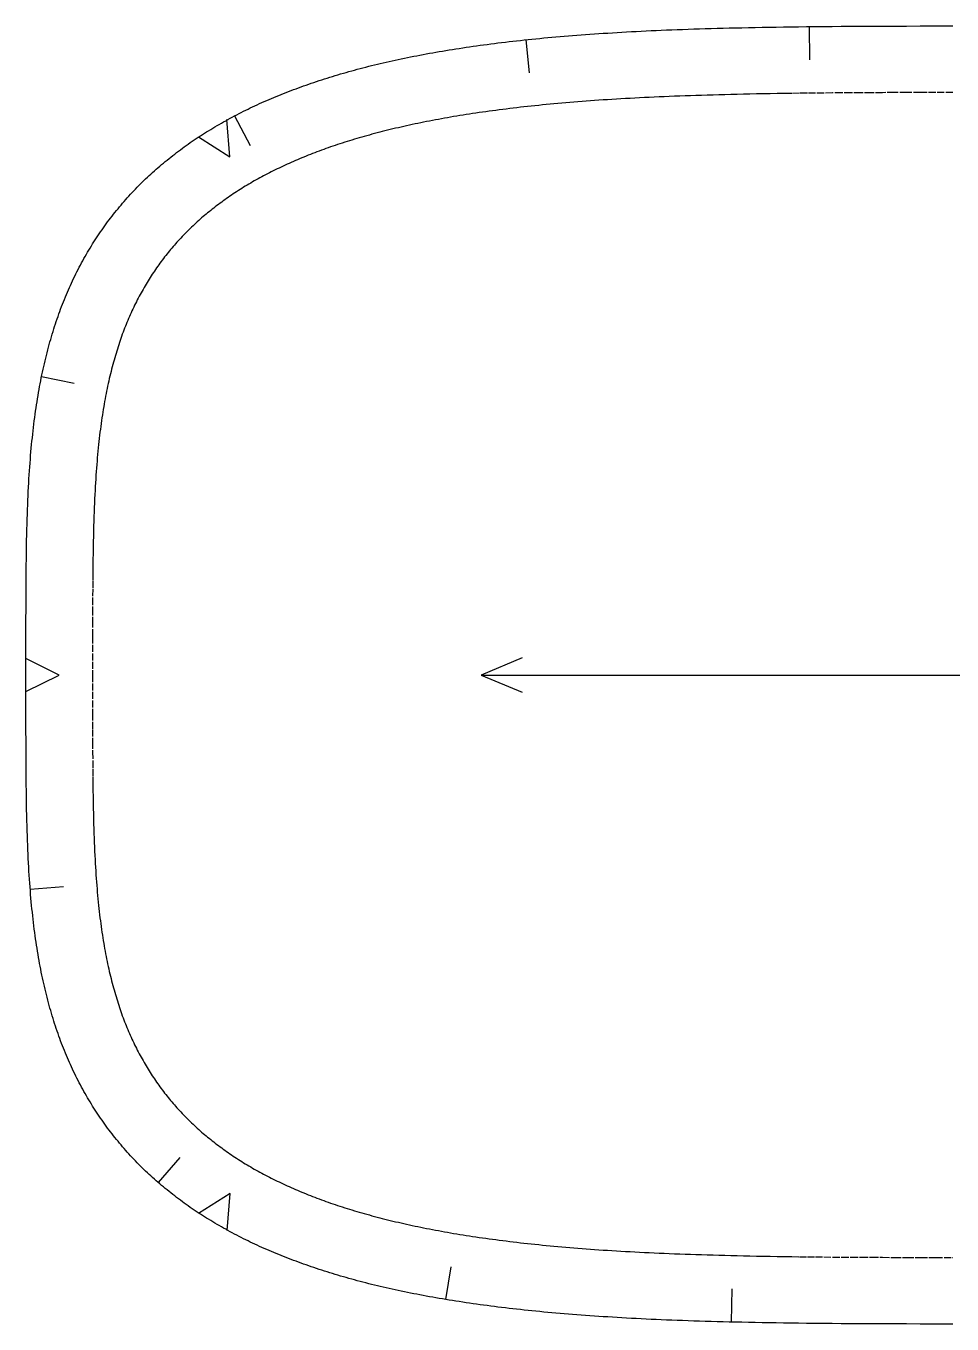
# Model space of a CAD drawing. Header units: millimetres. Extents: x 0 to 9408, y -22 to 1524.
# Drawn here: x 7507 to 7673.8, y 262.5 to 496.5 of the extents above; entities that cross this region are included whole.
import ezdxf

# ---------------------------------------------------------------- set-up
doc = ezdxf.new("R2010")
doc.units = ezdxf.units.MM
doc.linetypes.add('DASHED', pattern=[1.524, 1.27, -0.254])
for name, color, linetype in [('CUT', 7, 'Continuous'), ('GRAIN', 5, 'Continuous'), ('NOTCH', 1, 'Continuous'), ('SEW', 3, 'Continuous')]:
    doc.layers.add(name, color=color, linetype=linetype)

msp = doc.modelspace()

# ---------------------------------------------------------------- linework, layer by layer
at = {"layer": 'CUT'}
msp.add_lwpolyline([(7673.96, 262.5), (7670.86, 262.51), (7668.13, 262.51), (7665.65, 262.52), (7663.38, 262.52), (7661.26, 262.53), (7659.26, 262.54), (7657.38, 262.55), (7655.59, 262.56), (7653.87, 262.57), (7652.23, 262.58), (7650.65, 262.6), (7649.12, 262.61), (7647.65, 262.63), (7646.21, 262.65), (7644.82, 262.66), (7643.47, 262.68), (7642.15, 262.7), (7640.86, 262.72), (7639.61, 262.74), (7638.38, 262.77), (7637.18, 262.79), (7636, 262.82), (7634.84, 262.84), (7633.71, 262.87), (7632.6, 262.9), (7631.51, 262.93), (7630.43, 262.96), (7629.38, 262.99), (7628.34, 263.02), (7627.31, 263.05), (7626.3, 263.09), (7625.31, 263.12), (7624.33, 263.16), (7623.36, 263.19), (7622.41, 263.23), (7621.47, 263.27), (7620.54, 263.31), (7619.63, 263.35), (7618.72, 263.4), (7617.83, 263.44), (7616.94, 263.48), (7616.07, 263.53), (7615.2, 263.58), (7614.35, 263.63), (7613.5, 263.67), (7612.66, 263.72), (7611.83, 263.78), (7611.01, 263.83), (7610.2, 263.88), (7609.4, 263.94), (7608.6, 263.99), (7607.81, 264.05), (7607.03, 264.1), (7606.26, 264.16), (7605.49, 264.22), (7604.73, 264.28), (7603.97, 264.35), (7603.23, 264.41), (7602.49, 264.47), (7601.75, 264.54), (7601.02, 264.6), (7600.3, 264.67), (7599.58, 264.74), (7598.87, 264.81), (7598.16, 264.88), (7597.46, 264.95), (7596.77, 265.03), (7596.08, 265.1), (7595.39, 265.18), (7594.71, 265.25), (7594.04, 265.33), (7593.37, 265.41), (7592.7, 265.49), (7592.04, 265.57), (7591.39, 265.65), (7590.74, 265.73), (7590.09, 265.82), (7589.45, 265.9), (7588.81, 265.99), (7588.17, 266.08), (7587.54, 266.17), (7586.92, 266.26), (7586.3, 266.35), (7585.68, 266.44), (7585.06, 266.54), (7584.45, 266.63), (7583.85, 266.73), (7583.24, 266.82), (7582.65, 266.92), (7582.05, 267.02), (7581.46, 267.12), (7580.87, 267.22), (7580.29, 267.33), (7579.71, 267.43), (7579.13, 267.54), (7578.55, 267.64), (7577.98, 267.75), (7577.41, 267.86), (7576.85, 267.97), (7576.29, 268.08), (7575.73, 268.2), (7575.18, 268.31), (7574.62, 268.43), (7574.07, 268.54), (7573.53, 268.66), (7572.99, 268.78), (7572.45, 268.9), (7571.91, 269.03), (7571.37, 269.15), (7570.84, 269.27), (7570.31, 269.4), (7569.79, 269.53), (7569.27, 269.65), (7568.75, 269.78), (7568.23, 269.92), (7567.71, 270.05), (7567.2, 270.18), (7566.69, 270.32), (7566.19, 270.45), (7565.68, 270.59), (7565.18, 270.73), (7564.68, 270.87), (7564.18, 271.01), (7563.69, 271.16), (7563.2, 271.3), (7562.71, 271.45), (7562.22, 271.59), (7561.74, 271.74), (7561.26, 271.89), (7560.78, 272.04), (7560.3, 272.2), (7559.82, 272.35), (7559.35, 272.51), (7558.88, 272.67), (7558.41, 272.82), (7557.95, 272.99), (7557.48, 273.15), (7557.02, 273.31), (7556.56, 273.47), (7556.11, 273.64), (7555.65, 273.81), (7555.2, 273.98), (7554.75, 274.15), (7554.3, 274.32), (7553.86, 274.49), (7553.41, 274.67), (7552.97, 274.85), (7552.53, 275.03), (7552.09, 275.21), (7551.66, 275.39), (7551.23, 275.57), (7550.79, 275.75), (7550.37, 275.94), (7549.94, 276.13), (7549.51, 276.32), (7549.09, 276.51), (7548.67, 276.7), (7548.25, 276.9), (7547.83, 277.09), (7547.42, 277.29), (7547.01, 277.49), (7546.6, 277.69), (7546.19, 277.89), (7545.78, 278.1), (7545.38, 278.31), (7544.97, 278.51), (7544.57, 278.72), (7544.17, 278.93), (7543.78, 279.15), (7543.38, 279.36), (7542.99, 279.58), (7542.6, 279.8), (7542.21, 280.02), (7541.82, 280.24), (7541.43, 280.46), (7541.05, 280.69), (7540.67, 280.92), (7540.29, 281.15), (7539.91, 281.38), (7539.54, 281.61), (7539.16, 281.84), (7538.79, 282.08), (7538.42, 282.32), (7538.05, 282.56), (7537.69, 282.8), (7537.32, 283.05), (7536.96, 283.29), (7536.6, 283.54), (7536.24, 283.79), (7535.89, 284.04), (7535.53, 284.29), (7535.18, 284.55), (7534.83, 284.81), (7534.48, 285.07), (7534.14, 285.33), (7533.79, 285.59), (7533.45, 285.86), (7533.11, 286.13), (7532.77, 286.39), (7532.43, 286.67), (7532.1, 286.94), (7531.77, 287.22), (7531.44, 287.49), (7531.11, 287.77), (7530.78, 288.05), (7530.46, 288.34), (7530.14, 288.62), (7529.82, 288.91), (7529.5, 289.2), (7529.18, 289.49), (7528.87, 289.79), (7528.56, 290.08), (7528.25, 290.38), (7527.94, 290.68), (7527.63, 290.98), (7527.33, 291.29), (7527.03, 291.59), (7526.73, 291.9), (7526.43, 292.21), (7526.14, 292.53), (7525.84, 292.84), (7525.55, 293.16), (7525.26, 293.48), (7524.98, 293.8), (7524.69, 294.12), (7524.41, 294.45), (7524.13, 294.78), (7523.85, 295.11), (7523.58, 295.44), (7523.31, 295.77), (7523.03, 296.11), (7522.77, 296.45), (7522.5, 296.79), (7522.24, 297.13), (7521.97, 297.47), (7521.71, 297.82), (7521.46, 298.17), (7521.2, 298.52), (7520.95, 298.88), (7520.7, 299.23), (7520.45, 299.59), (7520.21, 299.95), (7519.96, 300.31), (7519.72, 300.68), (7519.48, 301.04), (7519.25, 301.41), (7519.01, 301.78), (7518.78, 302.16), (7518.55, 302.53), (7518.32, 302.91), (7518.1, 303.29), (7517.88, 303.67), (7517.66, 304.06), (7517.44, 304.44), (7517.22, 304.83), (7517.01, 305.22), (7516.8, 305.62), (7516.59, 306.01), (7516.39, 306.41), (7516.18, 306.81), (7515.98, 307.21), (7515.78, 307.62), (7515.59, 308.02), (7515.39, 308.43), (7515.2, 308.84), (7515.01, 309.26), (7514.83, 309.67), (7514.64, 310.09), (7514.46, 310.51), (7514.28, 310.94), (7514.1, 311.36), (7513.93, 311.79), (7513.76, 312.22), (7513.59, 312.65), (7513.42, 313.09), (7513.25, 313.53), (7513.09, 313.97), (7512.93, 314.41), (7512.77, 314.86), (7512.61, 315.31), (7512.46, 315.76), (7512.31, 316.21), (7512.16, 316.67), (7512.01, 317.13), (7511.87, 317.59), (7511.73, 318.06), (7511.59, 318.53), (7511.45, 319), (7511.32, 319.47), (7511.18, 319.95), (7511.05, 320.43), (7510.92, 320.91), (7510.8, 321.4), (7510.67, 321.89), (7510.55, 322.38), (7510.43, 322.88), (7510.32, 323.38), (7510.2, 323.88), (7510.09, 324.39), (7509.98, 324.9), (7509.87, 325.42), (7509.76, 325.94), (7509.66, 326.46), (7509.56, 326.99), (7509.46, 327.52), (7509.36, 328.05), (7509.26, 328.59), (7509.17, 329.14), (7509.08, 329.69), (7508.99, 330.24), (7508.9, 330.8), (7508.82, 331.37), (7508.74, 331.94), (7508.65, 332.51), (7508.58, 333.09), (7508.5, 333.68), (7508.42, 334.28), (7508.35, 334.88), (7508.28, 335.48), (7508.21, 336.1), (7508.15, 336.72), (7508.08, 337.35), (7508.02, 337.98), (7507.96, 338.63), (7507.9, 339.28), (7507.84, 339.94), (7507.79, 340.61), (7507.74, 341.29), (7507.68, 341.99), (7507.64, 342.69), (7507.59, 343.4), (7507.54, 344.13), (7507.5, 344.87), (7507.46, 345.63), (7507.42, 346.4), (7507.38, 347.18), (7507.34, 347.98), (7507.31, 348.81), (7507.28, 349.65), (7507.25, 350.51), (7507.22, 351.4), (7507.19, 352.31), (7507.17, 353.25), (7507.14, 354.23), (7507.12, 355.24), (7507.1, 356.29), (7507.08, 357.39), (7507.07, 358.54), (7507.05, 359.75), (7507.04, 361.04), (7507.03, 362.43), (7507.02, 363.93), (7507.01, 365.58), (7507.01, 367.46), (7507, 369.67), (7507, 372.56), (7507, 379.5), (7507, 386.45), (7507, 389.33), (7507.01, 391.54), (7507.01, 393.42), (7507.02, 395.07), (7507.03, 396.57), (7507.04, 397.96), (7507.05, 399.25), (7507.07, 400.46), (7507.08, 401.61), (7507.1, 402.71), (7507.12, 403.76), (7507.14, 404.77), (7507.17, 405.75), (7507.19, 406.69), (7507.22, 407.6), (7507.25, 408.49), (7507.28, 409.35), (7507.31, 410.19), (7507.34, 411.02), (7507.38, 411.82), (7507.42, 412.6), (7507.46, 413.37), (7507.5, 414.13), (7507.54, 414.87), (7507.59, 415.6), (7507.64, 416.31), (7507.68, 417.01), (7507.74, 417.71), (7507.79, 418.39), (7507.84, 419.06), (7507.9, 419.72), (7507.96, 420.37), (7508.02, 421.02), (7508.08, 421.65), (7508.15, 422.28), (7508.21, 422.9), (7508.28, 423.52), (7508.35, 424.12), (7508.42, 424.72), (7508.5, 425.32), (7508.58, 425.91), (7508.65, 426.49), (7508.74, 427.06), (7508.82, 427.63), (7508.9, 428.2), (7508.99, 428.76), (7509.08, 429.31), (7509.17, 429.86), (7509.26, 430.41), (7509.36, 430.95), (7509.46, 431.48), (7509.56, 432.01), (7509.66, 432.54), (7509.76, 433.06), (7509.87, 433.58), (7509.98, 434.1), (7510.09, 434.61), (7510.2, 435.12), (7510.32, 435.62), (7510.43, 436.12), (7510.55, 436.62), (7510.67, 437.11), (7510.8, 437.6), (7510.92, 438.09), (7511.05, 438.57), (7511.18, 439.05), (7511.32, 439.53), (7511.45, 440), (7511.59, 440.47), (7511.73, 440.94), (7511.87, 441.41), (7512.01, 441.87), (7512.16, 442.33), (7512.31, 442.79), (7512.46, 443.24), (7512.61, 443.69), (7512.77, 444.14), (7512.93, 444.59), (7513.09, 445.03), (7513.25, 445.47), (7513.42, 445.91), (7513.59, 446.35), (7513.76, 446.78), (7513.93, 447.21), (7514.1, 447.64), (7514.28, 448.06), (7514.46, 448.49), (7514.64, 448.91), (7514.83, 449.33), (7515.01, 449.74), (7515.2, 450.16), (7515.39, 450.57), (7515.59, 450.98), (7515.78, 451.38), (7515.98, 451.79), (7516.18, 452.19), (7516.39, 452.59), (7516.59, 452.99), (7516.8, 453.38), (7517.01, 453.78), (7517.22, 454.17), (7517.44, 454.56), (7517.66, 454.94), (7517.88, 455.33), (7518.1, 455.71), (7518.32, 456.09), (7518.55, 456.47), (7518.78, 456.84), (7519.01, 457.22), (7519.25, 457.59), (7519.48, 457.96), (7519.72, 458.32), (7519.96, 458.69), (7520.21, 459.05), (7520.45, 459.41), (7520.7, 459.77), (7520.95, 460.12), (7521.2, 460.48), (7521.46, 460.83), (7521.71, 461.18), (7521.97, 461.53), (7522.24, 461.87), (7522.5, 462.21), (7522.77, 462.55), (7523.03, 462.89), (7523.31, 463.23), (7523.58, 463.56), (7523.85, 463.89), (7524.13, 464.22), (7524.41, 464.55), (7524.69, 464.88), (7524.98, 465.2), (7525.26, 465.52), (7525.55, 465.84), (7525.84, 466.16), (7526.14, 466.47), (7526.43, 466.79), (7526.73, 467.1), (7527.03, 467.41), (7527.33, 467.71), (7527.63, 468.02), (7527.94, 468.32), (7528.25, 468.62), (7528.56, 468.92), (7528.87, 469.21), (7529.18, 469.51), (7529.5, 469.8), (7529.82, 470.09), (7530.14, 470.38), (7530.46, 470.66), (7530.78, 470.95), (7531.11, 471.23), (7531.44, 471.51), (7531.77, 471.78), (7532.1, 472.06), (7532.43, 472.33), (7532.77, 472.61), (7533.11, 472.87), (7533.45, 473.14), (7533.79, 473.41), (7534.14, 473.67), (7534.48, 473.93), (7534.83, 474.19), (7535.18, 474.45), (7535.53, 474.71), (7535.89, 474.96), (7536.24, 475.21), (7536.6, 475.46), (7536.96, 475.71), (7537.32, 475.95), (7537.69, 476.2), (7538.05, 476.44), (7538.42, 476.68), (7538.79, 476.92), (7539.16, 477.16), (7539.54, 477.39), (7539.91, 477.62), (7540.29, 477.85), (7540.67, 478.08), (7541.05, 478.31), (7541.43, 478.54), (7541.82, 478.76), (7542.21, 478.98), (7542.6, 479.2), (7542.99, 479.42), (7543.38, 479.64), (7543.78, 479.85), (7544.17, 480.07), (7544.57, 480.28), (7544.97, 480.49), (7545.38, 480.69), (7545.78, 480.9), (7546.19, 481.11), (7546.6, 481.31), (7547.01, 481.51), (7547.42, 481.71), (7547.83, 481.91), (7548.25, 482.1), (7548.67, 482.3), (7549.09, 482.49), (7549.51, 482.68), (7549.94, 482.87), (7550.37, 483.06), (7550.79, 483.25), (7551.23, 483.43), (7551.66, 483.61), (7552.09, 483.79), (7552.53, 483.97), (7552.97, 484.15), (7553.41, 484.33), (7553.86, 484.51), (7554.3, 484.68), (7554.75, 484.85), (7555.2, 485.02), (7555.65, 485.19), (7556.11, 485.36), (7556.56, 485.53), (7557.02, 485.69), (7557.48, 485.85), (7557.95, 486.01), (7558.41, 486.18), (7558.88, 486.33), (7559.35, 486.49), (7559.82, 486.65), (7560.3, 486.8), (7560.78, 486.96), (7561.26, 487.11), (7561.74, 487.26), (7562.22, 487.41), (7562.71, 487.55), (7563.2, 487.7), (7563.69, 487.84), (7564.18, 487.99), (7564.68, 488.13), (7565.18, 488.27), (7565.68, 488.41), (7566.19, 488.55), (7566.69, 488.68), (7567.2, 488.82), (7567.71, 488.95), (7568.23, 489.08), (7568.75, 489.22), (7569.27, 489.35), (7569.79, 489.47), (7570.31, 489.6), (7570.84, 489.73), (7571.37, 489.85), (7571.91, 489.97), (7572.45, 490.1), (7572.99, 490.22), (7573.53, 490.34), (7574.07, 490.46), (7574.62, 490.57), (7575.18, 490.69), (7575.73, 490.8), (7576.29, 490.92), (7576.85, 491.03), (7577.41, 491.14), (7577.98, 491.25), (7578.55, 491.36), (7579.13, 491.46), (7579.71, 491.57), (7580.29, 491.67), (7580.87, 491.78), (7581.46, 491.88), (7582.05, 491.98), (7582.65, 492.08), (7583.24, 492.18), (7583.85, 492.27), (7584.45, 492.37), (7585.06, 492.46), (7585.68, 492.56), (7586.3, 492.65), (7586.92, 492.74), (7587.54, 492.83), (7588.17, 492.92), (7588.81, 493.01), (7589.45, 493.1), (7590.09, 493.18), (7590.74, 493.27), (7591.39, 493.35), (7592.04, 493.43), (7592.7, 493.51), (7593.37, 493.59), (7594.04, 493.67), (7594.71, 493.75), (7595.39, 493.82), (7596.08, 493.9), (7596.77, 493.97), (7597.46, 494.05), (7598.16, 494.12), (7598.87, 494.19), (7599.58, 494.26), (7600.3, 494.33), (7601.02, 494.4), (7601.75, 494.46), (7602.49, 494.53), (7603.23, 494.59), (7603.97, 494.65), (7604.73, 494.72), (7605.49, 494.78), (7606.26, 494.84), (7607.03, 494.9), (7607.81, 494.95), (7608.6, 495.01), (7609.4, 495.06), (7610.2, 495.12), (7611.01, 495.17), (7611.83, 495.22), (7612.66, 495.28), (7613.5, 495.33), (7614.35, 495.37), (7615.2, 495.42), (7616.07, 495.47), (7616.94, 495.52), (7617.83, 495.56), (7618.72, 495.6), (7619.63, 495.65), (7620.54, 495.69), (7621.47, 495.73), (7622.41, 495.77), (7623.36, 495.81), (7624.33, 495.84), (7625.31, 495.88), (7626.3, 495.91), (7627.31, 495.95), (7628.34, 495.98), (7629.38, 496.01), (7630.43, 496.04), (7631.51, 496.07), (7632.6, 496.1), (7633.71, 496.13), (7634.84, 496.16), (7636, 496.18), (7637.18, 496.21), (7638.38, 496.23), (7639.61, 496.26), (7640.86, 496.28), (7642.15, 496.3), (7643.47, 496.32), (7644.82, 496.34), (7646.21, 496.35), (7647.65, 496.37), (7649.12, 496.39), (7650.66, 496.4), (7652.24, 496.42), (7653.88, 496.43), (7655.6, 496.44), (7657.39, 496.45), (7659.27, 496.46), (7661.26, 496.47), (7663.38, 496.48), (7665.66, 496.48), (7668.13, 496.49), (7670.87, 496.49), (7673.97, 496.5)], dxfattribs=at)
at = {"layer": 'GRAIN'}
for points in [[(7596.37, 382.62), (7589, 379.5), (7596.37, 376.38)], [(7589, 379.5), (7799, 379.5)]]:
    msp.add_lwpolyline(points, dxfattribs=at)
at = {"layer": 'NOTCH'}
for points in [[(7648.1, 496.38), (7648.16, 490.38)], [(7597.04, 494), (7597.67, 488.04)], [(7544.58, 480.28), (7547.37, 474.97)], [(7538.07, 476.52), (7543.73, 472.92), (7543.21, 479.61)], [(7509.81, 433.29), (7515.69, 432.09)], [(7507, 376.5), (7513, 379.5), (7507, 382.5)], [(7507.77, 340.89), (7513.75, 341.36)], [(7530.86, 287.99), (7534.79, 292.52)], [(7543.25, 279.37), (7543.76, 286.06), (7538.1, 282.46)], [(7582.62, 266.93), (7583.6, 272.84)], [(7634.1, 262.86), (7634.25, 268.86)]]:
    msp.add_lwpolyline(points, dxfattribs=at)
at = {"layer": 'SEW', "linetype": 'DASHED'}
msp.add_lwpolyline([(7673.98, 484.5), (7670.88, 484.49), (7668.15, 484.49), (7665.69, 484.48), (7663.42, 484.48), (7661.31, 484.47), (7659.33, 484.46), (7657.45, 484.45), (7655.67, 484.44), (7653.97, 484.43), (7652.33, 484.42), (7650.76, 484.4), (7649.25, 484.39), (7647.78, 484.37), (7646.36, 484.36), (7644.98, 484.34), (7643.64, 484.32), (7642.34, 484.3), (7641.06, 484.28), (7639.82, 484.26), (7638.61, 484.24), (7637.42, 484.21), (7636.26, 484.19), (7635.12, 484.16), (7634, 484.14), (7632.91, 484.11), (7631.83, 484.08), (7630.78, 484.05), (7629.74, 484.02), (7628.71, 483.99), (7627.71, 483.96), (7626.72, 483.92), (7625.74, 483.89), (7624.78, 483.85), (7623.84, 483.82), (7622.9, 483.78), (7621.98, 483.74), (7621.08, 483.7), (7620.18, 483.66), (7619.29, 483.62), (7618.42, 483.57), (7617.56, 483.53), (7616.7, 483.49), (7615.86, 483.44), (7615.03, 483.39), (7614.2, 483.35), (7613.39, 483.3), (7612.58, 483.25), (7611.79, 483.2), (7611, 483.15), (7610.22, 483.09), (7609.45, 483.04), (7608.68, 482.98), (7607.93, 482.93), (7607.18, 482.87), (7606.43, 482.81), (7605.7, 482.76), (7604.97, 482.7), (7604.25, 482.63), (7603.53, 482.57), (7602.83, 482.51), (7602.12, 482.45), (7601.43, 482.38), (7600.74, 482.32), (7600.05, 482.25), (7599.38, 482.18), (7598.7, 482.11), (7598.04, 482.04), (7597.37, 481.97), (7596.72, 481.9), (7596.07, 481.83), (7595.42, 481.75), (7594.78, 481.68), (7594.15, 481.6), (7593.52, 481.52), (7592.89, 481.44), (7592.27, 481.36), (7591.66, 481.28), (7591.04, 481.2), (7590.44, 481.12), (7589.84, 481.04), (7589.24, 480.95), (7588.65, 480.87), (7588.06, 480.78), (7587.47, 480.69), (7586.89, 480.6), (7586.31, 480.52), (7585.74, 480.42), (7585.17, 480.33), (7584.61, 480.24), (7584.05, 480.15), (7583.49, 480.05), (7582.94, 479.96), (7582.39, 479.86), (7581.85, 479.76), (7581.31, 479.66), (7580.77, 479.56), (7580.23, 479.46), (7579.7, 479.36), (7579.18, 479.25), (7578.65, 479.15), (7578.13, 479.04), (7577.62, 478.94), (7577.1, 478.83), (7576.59, 478.72), (7576.09, 478.61), (7575.58, 478.5), (7575.08, 478.39), (7574.59, 478.28), (7574.09, 478.16), (7573.6, 478.05), (7573.12, 477.93), (7572.63, 477.82), (7572.15, 477.7), (7571.67, 477.58), (7571.2, 477.46), (7570.73, 477.34), (7570.26, 477.21), (7569.79, 477.09), (7569.33, 476.97), (7568.87, 476.84), (7568.41, 476.71), (7567.95, 476.58), (7567.5, 476.46), (7567.05, 476.33), (7566.61, 476.19), (7566.16, 476.06), (7565.72, 475.93), (7565.29, 475.79), (7564.85, 475.66), (7564.42, 475.52), (7563.99, 475.38), (7563.56, 475.24), (7563.14, 475.1), (7562.71, 474.96), (7562.3, 474.82), (7561.88, 474.68), (7561.46, 474.53), (7561.05, 474.39), (7560.64, 474.24), (7560.24, 474.09), (7559.83, 473.94), (7559.43, 473.79), (7559.03, 473.64), (7558.63, 473.49), (7558.24, 473.33), (7557.85, 473.18), (7557.46, 473.02), (7557.07, 472.87), (7556.69, 472.71), (7556.31, 472.55), (7555.93, 472.39), (7555.55, 472.23), (7555.17, 472.06), (7554.8, 471.9), (7554.43, 471.73), (7554.06, 471.57), (7553.7, 471.4), (7553.33, 471.23), (7552.97, 471.06), (7552.61, 470.89), (7552.25, 470.72), (7551.9, 470.54), (7551.55, 470.37), (7551.2, 470.19), (7550.85, 470.02), (7550.5, 469.84), (7550.16, 469.66), (7549.82, 469.48), (7549.48, 469.3), (7549.14, 469.11), (7548.81, 468.93), (7548.47, 468.74), (7548.14, 468.55), (7547.82, 468.37), (7547.49, 468.18), (7547.17, 467.99), (7546.84, 467.79), (7546.52, 467.6), (7546.21, 467.41), (7545.89, 467.21), (7545.58, 467.01), (7545.26, 466.82), (7544.95, 466.62), (7544.65, 466.41), (7544.34, 466.21), (7544.04, 466.01), (7543.74, 465.8), (7543.44, 465.6), (7543.14, 465.39), (7542.84, 465.18), (7542.55, 464.97), (7542.26, 464.76), (7541.97, 464.55), (7541.68, 464.33), (7541.4, 464.12), (7541.11, 463.9), (7540.83, 463.68), (7540.55, 463.46), (7540.28, 463.24), (7540, 463.02), (7539.73, 462.8), (7539.46, 462.57), (7539.19, 462.34), (7538.92, 462.12), (7538.65, 461.89), (7538.39, 461.66), (7538.13, 461.42), (7537.87, 461.19), (7537.61, 460.96), (7537.35, 460.72), (7537.1, 460.48), (7536.85, 460.24), (7536.6, 460), (7536.35, 459.76), (7536.1, 459.51), (7535.86, 459.27), (7535.61, 459.02), (7535.37, 458.77), (7535.13, 458.52), (7534.9, 458.27), (7534.66, 458.02), (7534.43, 457.76), (7534.19, 457.51), (7533.96, 457.25), (7533.74, 456.99), (7533.51, 456.73), (7533.29, 456.47), (7533.06, 456.2), (7532.84, 455.94), (7532.62, 455.67), (7532.41, 455.4), (7532.19, 455.13), (7531.98, 454.85), (7531.77, 454.58), (7531.56, 454.3), (7531.35, 454.03), (7531.14, 453.75), (7530.94, 453.46), (7530.74, 453.18), (7530.54, 452.9), (7530.34, 452.61), (7530.14, 452.32), (7529.95, 452.03), (7529.75, 451.74), (7529.56, 451.44), (7529.37, 451.15), (7529.18, 450.85), (7529, 450.55), (7528.81, 450.25), (7528.63, 449.94), (7528.45, 449.64), (7528.27, 449.33), (7528.09, 449.02), (7527.92, 448.71), (7527.74, 448.39), (7527.57, 448.08), (7527.4, 447.76), (7527.23, 447.44), (7527.06, 447.12), (7526.9, 446.79), (7526.74, 446.46), (7526.57, 446.14), (7526.41, 445.8), (7526.26, 445.47), (7526.1, 445.13), (7525.95, 444.8), (7525.79, 444.45), (7525.64, 444.11), (7525.49, 443.77), (7525.34, 443.42), (7525.2, 443.07), (7525.05, 442.71), (7524.91, 442.36), (7524.77, 442), (7524.63, 441.64), (7524.49, 441.27), (7524.36, 440.91), (7524.23, 440.54), (7524.09, 440.16), (7523.96, 439.79), (7523.83, 439.41), (7523.71, 439.03), (7523.58, 438.65), (7523.46, 438.26), (7523.34, 437.87), (7523.22, 437.48), (7523.1, 437.08), (7522.98, 436.68), (7522.87, 436.27), (7522.75, 435.87), (7522.64, 435.46), (7522.53, 435.04), (7522.42, 434.63), (7522.32, 434.2), (7522.21, 433.78), (7522.11, 433.35), (7522.01, 432.92), (7521.91, 432.48), (7521.81, 432.04), (7521.71, 431.59), (7521.62, 431.14), (7521.53, 430.69), (7521.43, 430.23), (7521.35, 429.77), (7521.26, 429.3), (7521.17, 428.83), (7521.09, 428.35), (7521, 427.87), (7520.92, 427.38), (7520.84, 426.88), (7520.77, 426.38), (7520.69, 425.88), (7520.62, 425.37), (7520.54, 424.85), (7520.47, 424.32), (7520.4, 423.79), (7520.33, 423.25), (7520.27, 422.71), (7520.2, 422.16), (7520.14, 421.6), (7520.08, 421.03), (7520.02, 420.45), (7519.96, 419.87), (7519.91, 419.27), (7519.85, 418.67), (7519.8, 418.06), (7519.75, 417.43), (7519.7, 416.8), (7519.65, 416.16), (7519.61, 415.5), (7519.56, 414.83), (7519.52, 414.14), (7519.48, 413.45), (7519.44, 412.74), (7519.4, 412.01), (7519.37, 411.26), (7519.33, 410.5), (7519.3, 409.72), (7519.27, 408.91), (7519.24, 408.08), (7519.21, 407.23), (7519.19, 406.35), (7519.16, 405.44), (7519.14, 404.5), (7519.12, 403.52), (7519.1, 402.5), (7519.08, 401.43), (7519.07, 400.3), (7519.05, 399.12), (7519.04, 397.85), (7519.03, 396.49), (7519.02, 395.01), (7519.01, 393.37), (7519.01, 391.51), (7519, 389.31), (7519, 386.44), (7519, 379.5), (7519, 372.56), (7519, 369.69), (7519.01, 367.49), (7519.01, 365.63), (7519.02, 363.99), (7519.03, 362.51), (7519.04, 361.15), (7519.05, 359.88), (7519.07, 358.7), (7519.08, 357.57), (7519.1, 356.5), (7519.12, 355.48), (7519.14, 354.5), (7519.16, 353.56), (7519.19, 352.65), (7519.21, 351.77), (7519.24, 350.92), (7519.27, 350.09), (7519.3, 349.28), (7519.33, 348.5), (7519.37, 347.74), (7519.4, 346.99), (7519.44, 346.26), (7519.48, 345.55), (7519.52, 344.86), (7519.56, 344.17), (7519.61, 343.5), (7519.65, 342.84), (7519.7, 342.2), (7519.75, 341.57), (7519.8, 340.94), (7519.85, 340.33), (7519.91, 339.73), (7519.96, 339.13), (7520.02, 338.55), (7520.08, 337.97), (7520.14, 337.4), (7520.2, 336.84), (7520.27, 336.29), (7520.33, 335.75), (7520.4, 335.21), (7520.47, 334.68), (7520.54, 334.15), (7520.62, 333.63), (7520.69, 333.12), (7520.77, 332.62), (7520.84, 332.12), (7520.92, 331.62), (7521, 331.13), (7521.09, 330.65), (7521.17, 330.17), (7521.26, 329.7), (7521.35, 329.23), (7521.43, 328.77), (7521.53, 328.31), (7521.62, 327.86), (7521.71, 327.41), (7521.81, 326.96), (7521.91, 326.52), (7522.01, 326.08), (7522.11, 325.65), (7522.21, 325.22), (7522.32, 324.8), (7522.42, 324.37), (7522.53, 323.96), (7522.64, 323.54), (7522.75, 323.13), (7522.87, 322.73), (7522.98, 322.32), (7523.1, 321.92), (7523.22, 321.52), (7523.34, 321.13), (7523.46, 320.74), (7523.58, 320.35), (7523.71, 319.97), (7523.83, 319.59), (7523.96, 319.21), (7524.09, 318.84), (7524.23, 318.46), (7524.36, 318.09), (7524.49, 317.73), (7524.63, 317.36), (7524.77, 317), (7524.91, 316.64), (7525.05, 316.29), (7525.2, 315.93), (7525.34, 315.58), (7525.49, 315.23), (7525.64, 314.89), (7525.79, 314.55), (7525.95, 314.2), (7526.1, 313.87), (7526.26, 313.53), (7526.41, 313.2), (7526.57, 312.86), (7526.74, 312.54), (7526.9, 312.21), (7527.06, 311.88), (7527.23, 311.56), (7527.4, 311.24), (7527.57, 310.92), (7527.74, 310.61), (7527.92, 310.29), (7528.09, 309.98), (7528.27, 309.67), (7528.45, 309.36), (7528.63, 309.06), (7528.81, 308.75), (7529, 308.45), (7529.18, 308.15), (7529.37, 307.85), (7529.56, 307.56), (7529.75, 307.26), (7529.95, 306.97), (7530.14, 306.68), (7530.34, 306.39), (7530.54, 306.1), (7530.74, 305.82), (7530.94, 305.54), (7531.14, 305.25), (7531.35, 304.97), (7531.56, 304.7), (7531.77, 304.42), (7531.98, 304.15), (7532.19, 303.87), (7532.41, 303.6), (7532.62, 303.33), (7532.84, 303.06), (7533.06, 302.8), (7533.29, 302.53), (7533.51, 302.27), (7533.74, 302.01), (7533.96, 301.75), (7534.19, 301.49), (7534.43, 301.24), (7534.66, 300.98), (7534.9, 300.73), (7535.13, 300.48), (7535.37, 300.23), (7535.61, 299.98), (7535.86, 299.73), (7536.1, 299.49), (7536.35, 299.24), (7536.6, 299), (7536.85, 298.76), (7537.1, 298.52), (7537.35, 298.28), (7537.61, 298.04), (7537.87, 297.81), (7538.13, 297.58), (7538.39, 297.34), (7538.65, 297.11), (7538.92, 296.88), (7539.19, 296.66), (7539.46, 296.43), (7539.73, 296.2), (7540, 295.98), (7540.28, 295.76), (7540.55, 295.54), (7540.83, 295.32), (7541.11, 295.1), (7541.4, 294.88), (7541.68, 294.67), (7541.97, 294.45), (7542.26, 294.24), (7542.55, 294.03), (7542.84, 293.82), (7543.14, 293.61), (7543.44, 293.4), (7543.74, 293.2), (7544.04, 292.99), (7544.34, 292.79), (7544.65, 292.59), (7544.95, 292.38), (7545.26, 292.18), (7545.58, 291.99), (7545.89, 291.79), (7546.21, 291.59), (7546.52, 291.4), (7546.84, 291.21), (7547.17, 291.01), (7547.49, 290.82), (7547.82, 290.63), (7548.14, 290.45), (7548.47, 290.26), (7548.81, 290.07), (7549.14, 289.89), (7549.48, 289.7), (7549.82, 289.52), (7550.16, 289.34), (7550.5, 289.16), (7550.85, 288.98), (7551.2, 288.81), (7551.55, 288.63), (7551.9, 288.46), (7552.25, 288.28), (7552.61, 288.11), (7552.97, 287.94), (7553.33, 287.77), (7553.7, 287.6), (7554.06, 287.43), (7554.43, 287.27), (7554.8, 287.1), (7555.17, 286.94), (7555.55, 286.77), (7555.93, 286.61), (7556.31, 286.45), (7556.69, 286.29), (7557.07, 286.13), (7557.46, 285.98), (7557.85, 285.82), (7558.24, 285.67), (7558.63, 285.51), (7559.03, 285.36), (7559.43, 285.21), (7559.83, 285.06), (7560.24, 284.91), (7560.64, 284.76), (7561.05, 284.61), (7561.46, 284.47), (7561.88, 284.32), (7562.3, 284.18), (7562.71, 284.04), (7563.14, 283.9), (7563.56, 283.76), (7563.99, 283.62), (7564.42, 283.48), (7564.85, 283.34), (7565.29, 283.21), (7565.72, 283.07), (7566.16, 282.94), (7566.61, 282.81), (7567.05, 282.67), (7567.5, 282.54), (7567.95, 282.42), (7568.41, 282.29), (7568.87, 282.16), (7569.33, 282.03), (7569.79, 281.91), (7570.26, 281.79), (7570.73, 281.66), (7571.2, 281.54), (7571.67, 281.42), (7572.15, 281.3), (7572.63, 281.18), (7573.12, 281.07), (7573.6, 280.95), (7574.09, 280.84), (7574.59, 280.72), (7575.08, 280.61), (7575.58, 280.5), (7576.09, 280.39), (7576.59, 280.28), (7577.1, 280.17), (7577.62, 280.06), (7578.13, 279.96), (7578.65, 279.85), (7579.18, 279.75), (7579.7, 279.64), (7580.23, 279.54), (7580.77, 279.44), (7581.31, 279.34), (7581.85, 279.24), (7582.39, 279.14), (7582.94, 279.04), (7583.49, 278.95), (7584.05, 278.85), (7584.61, 278.76), (7585.17, 278.67), (7585.74, 278.58), (7586.31, 278.48), (7586.89, 278.4), (7587.47, 278.31), (7588.06, 278.22), (7588.65, 278.13), (7589.24, 278.05), (7589.84, 277.96), (7590.44, 277.88), (7591.04, 277.8), (7591.66, 277.72), (7592.27, 277.64), (7592.89, 277.56), (7593.52, 277.48), (7594.15, 277.4), (7594.78, 277.32), (7595.42, 277.25), (7596.07, 277.17), (7596.72, 277.1), (7597.37, 277.03), (7598.04, 276.96), (7598.7, 276.89), (7599.38, 276.82), (7600.05, 276.75), (7600.74, 276.68), (7601.43, 276.62), (7602.12, 276.55), (7602.83, 276.49), (7603.53, 276.43), (7604.25, 276.37), (7604.97, 276.3), (7605.7, 276.24), (7606.43, 276.19), (7607.18, 276.13), (7607.93, 276.07), (7608.68, 276.02), (7609.45, 275.96), (7610.22, 275.91), (7611, 275.85), (7611.79, 275.8), (7612.58, 275.75), (7613.39, 275.7), (7614.2, 275.65), (7615.03, 275.61), (7615.86, 275.56), (7616.7, 275.51), (7617.56, 275.47), (7618.42, 275.43), (7619.29, 275.38), (7620.18, 275.34), (7621.08, 275.3), (7621.98, 275.26), (7622.9, 275.22), (7623.84, 275.18), (7624.78, 275.15), (7625.74, 275.11), (7626.72, 275.08), (7627.71, 275.04), (7628.71, 275.01), (7629.74, 274.98), (7630.78, 274.95), (7631.83, 274.92), (7632.91, 274.89), (7634, 274.86), (7635.12, 274.84), (7636.26, 274.81), (7637.42, 274.79), (7638.61, 274.76), (7639.82, 274.74), (7641.06, 274.72), (7642.34, 274.7), (7643.64, 274.68), (7644.98, 274.66), (7646.36, 274.64), (7647.78, 274.63), (7649.25, 274.61), (7650.76, 274.6), (7652.33, 274.58), (7653.97, 274.57), (7655.67, 274.56), (7657.45, 274.55), (7659.33, 274.54), (7661.31, 274.53), (7663.42, 274.52), (7665.69, 274.52), (7668.15, 274.51), (7670.88, 274.51), (7673.98, 274.5)], dxfattribs=at)

doc.saveas('drawing.dxf')
